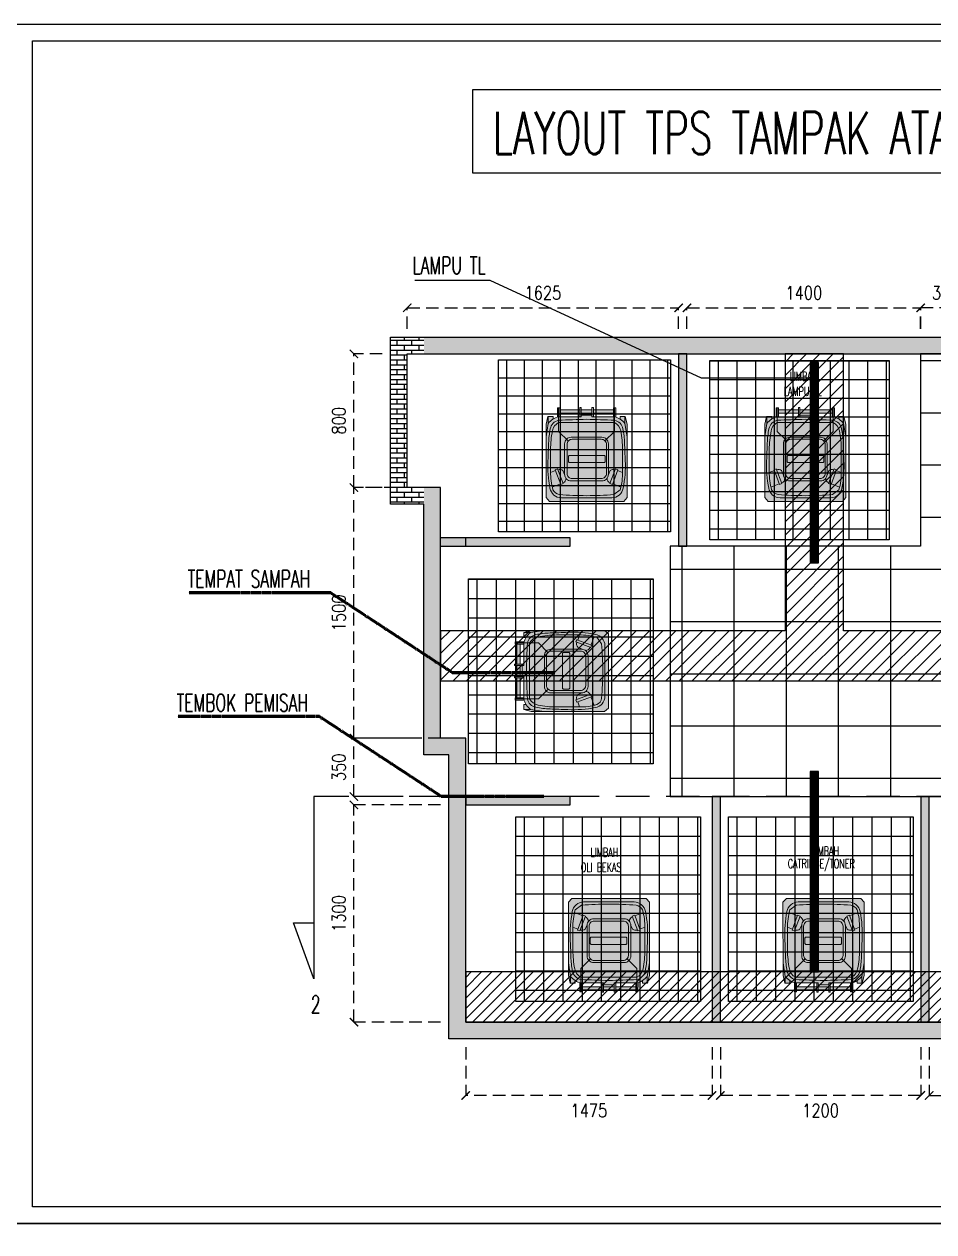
# Model space of a CAD drawing. Header units: inches. Extents: x -12025 to 97113, y -19657 to 37367.
# Drawn here: x 10811 to 16258, y 8274 to 15505 of the extents above; entities that cross this region are included whole.
import ezdxf
from ezdxf.enums import TextEntityAlignment as Align

# ---------------------------------------------------------------- set-up
doc = ezdxf.new("R2010")
doc.units = ezdxf.units.IN
doc.header["$MEASUREMENT"] = 0
doc.linetypes.add('( Hidden )', pattern=[0.375, 0.25, -0.125])
doc.layers.add('001_Dark_1 10', color=7, linetype='Continuous', lineweight=0)
doc.layers.add('Notes', color=50, linetype='( Hidden )', lineweight=60)
doc.layers.add('dwgmodels.com_hatch', color=250, linetype='Continuous')
doc.styles.add('dD-RS', font='romans.shx', dxfattribs={"width": 0.8})
doc.styles.get("Standard").update_dxf_attribs({"font": 'arial.ttf'})
doc.dimstyles.new('Dimm', dxfattribs={"dimtxt": 0.1205, "dimasz": 0.1775, "dimexe": 0.18, "dimexo": 0.0625, "dimgap": 0.09, "dimtad": 2, "dimdec": 0, "dimzin": 0, "dimdsep": 46, "dimtxsty": 'Standard', "dimblk": 'ARCHTICK', "dimcen": 0.09, "dimdle": 0.1, "dimclrd": 1, "dimclre": 1, "dimclrt": 1, "dimadec": 0, "dimazin": 0, "dimtfac": 1, "dimtdec": 0, "dimtofl": 0, "dimtmove": 0, "dimatfit": 3, "dimldrblk": 'DOT', "dimfxl": 1, "dimtolj": 1, "dimtzin": 0, "dimarcsym": 0})
pattern_1 = [(0, (-8462.82, 15215.598), (0, 26.67), []), (90, (-8462.82, 15215.598), (-40, 26.67), [26.67, -26.67])]

# ---------------------------------------------------------------- blocks, each defined once
blk = doc.blocks.new('_ArchTick')
at = {"color": 0, "linetype": 'ByBlock', "const_width": 0.15}
blk.add_lwpolyline([(-0.5, -0.5), (0.5, 0.5)], dxfattribs=at)
blk = doc.blocks.new('*D36')
at = {"color": 1, "linetype": '( Hidden )', "lineweight": -2, "ltscale": 300, "transparency": 16777216}
for p, q in [((14979.9, 9380), (14979.9, 9090.5)), ((16179.9, 9380), (16179.9, 9090.5)), ((16179.9, 9090.7), (14979.9, 9090.7))]:
    blk.add_line(p, q, dxfattribs=at)
at = {"layer": 'Defpoints', "color": 0, "linetype": '( Hidden )', "ltscale": 300, "transparency": 16777216}
for p in [(14979.9, 9530), (16179.9, 9530), (14979.9, 9090.7)]:
    blk.add_point(p, dxfattribs=at)
at = {"color": 1, "linetype": '( Hidden )', "lineweight": -2, "ltscale": 300, "transparency": 16777216, "xscale": 50, "yscale": 50, "zscale": 50, "rotation": 180}
blk.add_blockref('_ArchTick', (14979.9, 9090.7), dxfattribs=at)
at = {"color": 1, "linetype": '( Hidden )', "lineweight": -2, "ltscale": 300, "transparency": 16777216, "xscale": 50, "yscale": 50, "zscale": 50}
blk.add_blockref('_ArchTick', (16179.9, 9090.7), dxfattribs=at)
at = {"color": 1, "linetype": '( Hidden )', "ltscale": 300, "transparency": 16777216, "insert": (15579.9, 9000.7), "char_height": 80, "attachment_point": 5, "style": 'dD-RS'}
blk.add_mtext('\\A1;1200', dxfattribs=at)
blk = doc.blocks.new('_Dot')
at = {"color": 0, "linetype": 'ByBlock', "lineweight": -2}
blk.add_line((-0.5, 0), (-1, 0), dxfattribs=at)
at = {"color": 0, "linetype": 'ByBlock', "const_width": 0.5}
blk.add_lwpolyline([(-0.25, 0, 1), (0.25, 0, 1)], format="xyb", close=True, dxfattribs=at)
blk = doc.blocks.new('*D41')
at = {"color": 1, "linetype": '( Hidden )', "lineweight": -2, "ltscale": 300, "transparency": 16777216}
for p, q in [((13104.9, 13680), (13104.9, 13806.4)), ((13104.9, 13806.2), (14729.9, 13806.2)), ((14729.9, 13680), (14729.9, 13806.4))]:
    blk.add_line(p, q, dxfattribs=at)
at = {"layer": 'Defpoints', "color": 0, "linetype": '( Hidden )', "ltscale": 300, "transparency": 16777216}
for p in [(14729.9, 13806.2), (13104.9, 13530), (14729.9, 13530)]:
    blk.add_point(p, dxfattribs=at)
at = {"color": 1, "linetype": '( Hidden )', "lineweight": -2, "ltscale": 300, "transparency": 16777216, "xscale": 50, "yscale": 50, "zscale": 50, "rotation": 180}
blk.add_blockref('_ArchTick', (13104.9, 13806.2), dxfattribs=at)
at = {"color": 1, "linetype": '( Hidden )', "lineweight": -2, "ltscale": 300, "transparency": 16777216, "xscale": 50, "yscale": 50, "zscale": 50}
blk.add_blockref('_ArchTick', (14729.9, 13806.2), dxfattribs=at)
at = {"color": 1, "linetype": '( Hidden )', "ltscale": 300, "transparency": 16777216, "insert": (13917.4, 13896.2), "char_height": 80, "attachment_point": 5, "style": 'dD-RS'}
blk.add_mtext('\\A1;1625', dxfattribs=at)
blk = doc.blocks.new('*D42')
at = {"color": 1, "linetype": '( Hidden )', "lineweight": -2, "ltscale": 300, "transparency": 16777216}
for p, q in [((13455, 9379.9), (13455, 9090.4)), ((14929.9, 9380), (14929.9, 9090.5)), ((14929.9, 9090.7), (13455, 9090.6))]:
    blk.add_line(p, q, dxfattribs=at)
at = {"layer": 'Defpoints', "color": 0, "linetype": '( Hidden )', "ltscale": 300, "transparency": 16777216}
for p in [(13454.9, 9529.9), (14929.9, 9530), (13455, 9090.6)]:
    blk.add_point(p, dxfattribs=at)
at = {"color": 1, "linetype": '( Hidden )', "lineweight": -2, "ltscale": 300, "transparency": 16777216, "xscale": 50, "yscale": 50, "zscale": 50}
for p, rotation in [((13455, 9090.6), 180.0044776541027), ((14929.9, 9090.7), 0.004477654102776895)]:
    blk.add_blockref('_ArchTick', p, dxfattribs=dict(at, rotation=rotation))
at = {"color": 1, "linetype": '( Hidden )', "ltscale": 300, "transparency": 16777216, "insert": (14192.5, 9000.6), "char_height": 80, "attachment_point": 5, "rotation": 0.00448, "style": 'dD-RS'}
blk.add_mtext('\\A1;1475', dxfattribs=at)
blk = doc.blocks.new('*D43')
at = {"color": 1, "linetype": '( Hidden )', "lineweight": -2, "ltscale": 300, "transparency": 16777216}
for p, q in [((13304.9, 10830), (12785.7, 10830)), ((12785.8, 9529.9), (12785.8, 10830)), ((13304.9, 9529.9), (12785.7, 9529.9))]:
    blk.add_line(p, q, dxfattribs=at)
at = {"layer": 'Defpoints', "color": 0, "linetype": '( Hidden )', "ltscale": 300, "transparency": 16777216}
for p in [(12785.8, 10830), (13454.9, 10830), (13454.9, 9529.9)]:
    blk.add_point(p, dxfattribs=at)
at = {"color": 1, "linetype": '( Hidden )', "lineweight": -2, "ltscale": 300, "transparency": 16777216, "xscale": 50, "yscale": 50, "zscale": 50}
for p, rotation in [((12785.8, 10830), 90), ((12785.8, 9529.9), 270)]:
    blk.add_blockref('_ArchTick', p, dxfattribs=dict(at, rotation=rotation))
at = {"color": 1, "linetype": '( Hidden )', "ltscale": 300, "transparency": 16777216, "insert": (12695.8, 10180), "char_height": 80, "attachment_point": 5, "rotation": 90, "style": 'dD-RS'}
blk.add_mtext('\\A1;1300', dxfattribs=at)
blk = doc.blocks.new('*D39')
at = {"color": 1, "linetype": '( Hidden )', "lineweight": -2, "ltscale": 300, "transparency": 16777216}
for p, q in [((16229.9, 9379.9), (16229.9, 9090.5)), ((17454.9, 9379.9), (17454.9, 9090.5)), ((16229.9, 9090.7), (17454.9, 9090.7))]:
    blk.add_line(p, q, dxfattribs=at)
at = {"layer": 'Defpoints', "color": 0, "linetype": '( Hidden )', "ltscale": 300, "transparency": 16777216}
for p in [(16229.9, 9529.9), (17454.9, 9529.9), (17454.9, 9090.7)]:
    blk.add_point(p, dxfattribs=at)
at = {"color": 1, "linetype": '( Hidden )', "lineweight": -2, "ltscale": 300, "transparency": 16777216, "xscale": 50, "yscale": 50, "zscale": 50, "rotation": 180}
blk.add_blockref('_ArchTick', (16229.9, 9090.7), dxfattribs=at)
at = {"color": 1, "linetype": '( Hidden )', "lineweight": -2, "ltscale": 300, "transparency": 16777216, "xscale": 50, "yscale": 50, "zscale": 50}
blk.add_blockref('_ArchTick', (17454.9, 9090.7), dxfattribs=at)
at = {"color": 1, "linetype": '( Hidden )', "ltscale": 300, "transparency": 16777216, "insert": (16842.4, 9000.7), "char_height": 80, "attachment_point": 5, "style": 'dD-RS'}
blk.add_mtext('\\A1;1225', dxfattribs=at)
blk = doc.blocks.new('*D44')
at = {"color": 1, "linetype": '( Hidden )', "lineweight": -2, "ltscale": 300, "transparency": 16777216}
for p, q in [((16179.2, 13680), (16179.2, 13806.4)), ((16479.2, 13806.2), (16179.2, 13806.2)), ((16479.2, 13680), (16479.2, 13806.4))]:
    blk.add_line(p, q, dxfattribs=at)
at = {"layer": 'Defpoints', "color": 0, "linetype": '( Hidden )', "ltscale": 300, "transparency": 16777216}
for p in [(16179.2, 13806.2), (16179.2, 13530), (16479.2, 13530)]:
    blk.add_point(p, dxfattribs=at)
at = {"color": 1, "linetype": '( Hidden )', "lineweight": -2, "ltscale": 300, "transparency": 16777216, "xscale": 50, "yscale": 50, "zscale": 50, "rotation": 180}
blk.add_blockref('_ArchTick', (16179.2, 13806.2), dxfattribs=at)
at = {"color": 1, "linetype": '( Hidden )', "lineweight": -2, "ltscale": 300, "transparency": 16777216, "xscale": 50, "yscale": 50, "zscale": 50}
blk.add_blockref('_ArchTick', (16479.2, 13806.2), dxfattribs=at)
at = {"color": 1, "linetype": '( Hidden )', "ltscale": 300, "transparency": 16777216, "insert": (16329.2, 13896.2), "char_height": 80, "attachment_point": 5, "style": 'dD-RS'}
blk.add_mtext('\\A1;300', dxfattribs=at)
blk = doc.blocks.new('*D45')
at = {"color": 1, "linetype": '( Hidden )', "lineweight": -2, "ltscale": 300, "transparency": 16777216}
for p, q in [((13304.9, 11230), (12785.7, 11230)), ((12785.8, 10880), (12785.8, 11230)), ((13304.9, 10880), (12785.7, 10880))]:
    blk.add_line(p, q, dxfattribs=at)
at = {"layer": 'Defpoints', "color": 0, "linetype": '( Hidden )', "ltscale": 300, "transparency": 16777216}
for p in [(12785.8, 11230), (13454.9, 11230), (13454.9, 10880)]:
    blk.add_point(p, dxfattribs=at)
at = {"color": 1, "linetype": '( Hidden )', "lineweight": -2, "ltscale": 300, "transparency": 16777216, "xscale": 50, "yscale": 50, "zscale": 50}
for p, rotation in [((12785.8, 11230), 90), ((12785.8, 10880), 270)]:
    blk.add_blockref('_ArchTick', p, dxfattribs=dict(at, rotation=rotation))
at = {"color": 1, "linetype": '( Hidden )', "ltscale": 300, "transparency": 16777216, "insert": (12695.8, 11055), "char_height": 80, "attachment_point": 5, "rotation": 90, "style": 'dD-RS'}
blk.add_mtext('\\A1;350', dxfattribs=at)
blk = doc.blocks.new('*D46')
at = {"color": 1, "linetype": '( Hidden )', "lineweight": -2, "ltscale": 300, "transparency": 16777216}
for p, q in [((14779.9, 13680), (14779.9, 13806.4)), ((14779.9, 13806.2), (16179.9, 13806.2)), ((16179.9, 13680), (16179.9, 13806.4))]:
    blk.add_line(p, q, dxfattribs=at)
at = {"layer": 'Defpoints', "color": 0, "linetype": '( Hidden )', "ltscale": 300, "transparency": 16777216}
for p in [(16179.9, 13806.2), (14779.9, 13530), (16179.9, 13530)]:
    blk.add_point(p, dxfattribs=at)
at = {"color": 1, "linetype": '( Hidden )', "lineweight": -2, "ltscale": 300, "transparency": 16777216, "xscale": 50, "yscale": 50, "zscale": 50, "rotation": 180}
blk.add_blockref('_ArchTick', (14779.9, 13806.2), dxfattribs=at)
at = {"color": 1, "linetype": '( Hidden )', "lineweight": -2, "ltscale": 300, "transparency": 16777216, "xscale": 50, "yscale": 50, "zscale": 50}
blk.add_blockref('_ArchTick', (16179.9, 13806.2), dxfattribs=at)
at = {"color": 1, "linetype": '( Hidden )', "ltscale": 300, "transparency": 16777216, "insert": (15479.9, 13896.2), "char_height": 80, "attachment_point": 5, "style": 'dD-RS'}
blk.add_mtext('\\A1;1400', dxfattribs=at)
blk = doc.blocks.new('*D48')
at = {"color": 1, "linetype": '( Hidden )', "lineweight": -2, "ltscale": 300, "transparency": 16777216}
for p, q in [((13154.9, 12730), (12785.7, 12730)), ((12785.8, 11230), (12785.8, 12730)), ((13154.9, 11230), (12785.7, 11230))]:
    blk.add_line(p, q, dxfattribs=at)
at = {"layer": 'Defpoints', "color": 0, "linetype": '( Hidden )', "ltscale": 300, "transparency": 16777216}
for p in [(12785.8, 12730), (13304.9, 12730), (13304.9, 11230)]:
    blk.add_point(p, dxfattribs=at)
at = {"color": 1, "linetype": '( Hidden )', "lineweight": -2, "ltscale": 300, "transparency": 16777216, "xscale": 50, "yscale": 50, "zscale": 50}
for p, rotation in [((12785.8, 12730), 90), ((12785.8, 11230), 270)]:
    blk.add_blockref('_ArchTick', p, dxfattribs=dict(at, rotation=rotation))
at = {"color": 1, "linetype": '( Hidden )', "ltscale": 300, "transparency": 16777216, "insert": (12695.8, 11980), "char_height": 80, "attachment_point": 5, "rotation": 90, "style": 'dD-RS'}
blk.add_mtext('\\A1;1500', dxfattribs=at)
blk = doc.blocks.new('*D49')
at = {"color": 1, "linetype": '( Hidden )', "lineweight": -2, "ltscale": 300, "transparency": 16777216}
for p, q in [((12954.9, 13530), (12785.7, 13530)), ((12785.8, 12730), (12785.8, 13530)), ((12954.9, 12730), (12785.7, 12730))]:
    blk.add_line(p, q, dxfattribs=at)
at = {"layer": 'Defpoints', "color": 0, "linetype": '( Hidden )', "ltscale": 300, "transparency": 16777216}
for p in [(12785.8, 13530), (13104.9, 13530), (13104.9, 12730)]:
    blk.add_point(p, dxfattribs=at)
at = {"color": 1, "linetype": '( Hidden )', "lineweight": -2, "ltscale": 300, "transparency": 16777216, "xscale": 50, "yscale": 50, "zscale": 50}
for p, rotation in [((12785.8, 13530), 90), ((12785.8, 12730), 270)]:
    blk.add_blockref('_ArchTick', p, dxfattribs=dict(at, rotation=rotation))
at = {"color": 1, "linetype": '( Hidden )', "ltscale": 300, "transparency": 16777216, "insert": (12695.8, 13130), "char_height": 80, "attachment_point": 5, "rotation": 90, "style": 'dD-RS'}
blk.add_mtext('\\A1;800', dxfattribs=at)

msp = doc.modelspace()

# ---------------------------------------------------------------- hatches: boundary and pattern name
h = msp.add_hatch()
h.set_pattern_fill('AR-BRSTD', color=256, scale=11)
h.set_pattern_definition([(0, (10008.8, 0), (0, 29.337), []), (90, (10008.8, 0), (-44, 29.337), [29.337, -29.337])])
h.paths.add_polyline_path([(13204.9, 13630), (13004.9, 13630), (13004.9, 12630), (13204.9, 12630), (13204.9, 12730), (13104.9, 12730), (13104.9, 13530), (13204.9, 13530)])
h = msp.add_hatch()
h.set_pattern_fill('AR-BRSTD', color=256, scale=10)
h.set_pattern_definition(pattern_1)
h.paths.add_polyline_path([(13204.9, 13630), (13204.9, 13530), (17979.2, 13530), (17979.2, 13530), (17979.2, 13630), (17973, 13630), (17834.9, 13630)])
h.paths.add_polyline_path([(13204.9, 12730), (13204.9, 11130), (13354.9, 11130), (13354.9, 9430), (17554.9, 9430), (17554.9, 12280), (17979.2, 12280), (17979.2, 12380), (17834.9, 12380), (17454.9, 12380), (17454.9, 9530), (13454.9, 9530), (13454.9, 11230), (13304.9, 11230), (13304.9, 12730)])
h = msp.add_hatch()
h.set_pattern_fill('AR-BRSTD', color=256, scale=10)
h.set_pattern_definition(pattern_1)
h.paths.add_polyline_path([(17955.9, 12380), (17955.9, 13530), (13004.9, 13530), (13004.9, 12730), (13304.9, 12730), (13304.9, 11230), (13454.9, 11230), (13454.9, 9530), (17454.9, 9530), (17454.9, 12380)])
h.paths.add_polyline_path([(17454.9, 12380), (17955.9, 12380), (17955.9, 13530), (13004.9, 13530), (13004.9, 12730), (13304.9, 12730), (13304.9, 11230), (13454.9, 11230), (13454.9, 9530), (17454.9, 9530)])
h = msp.add_hatch(color=256)
h.dxf.hatch_style = 1
h.paths.add_polyline_path([(14779.9, 13530), (14729.9, 13530), (14729.9, 12380), (14779.9, 12380)])
h.paths.add_polyline_path([(16229.9, 10880), (16179.9, 10880), (16179.9, 9530), (16229.9, 9530)])
h.paths.add_polyline_path([(14979.9, 10880), (14929.9, 10880), (14929.9, 9530), (14979.9, 9530)])
h.paths.add_polyline_path([(14079.8, 10880), (13454.9, 10880), (13454.9, 10830), (14079.8, 10830)])
h.paths.add_polyline_path([(13304.9, 12430), (13304.9, 12380), (14079.8, 12380), (14079.8, 12430)])
at = {"transparency": 33554498}
h = msp.add_hatch(dxfattribs=at)
h.set_pattern_fill('ANSI31', color=256, scale=450)
h.set_pattern_definition([(45, (-1484.92, 21686.413), (-39.77476, 39.77476), [])])
h.paths.add_polyline_path([(15717, 13530), (15367, 13530), (15367, 11872.7), (13304.9, 11872.7), (13304.9, 11572.7), (17454.9, 11572.7), (17454.9, 11872.7), (15792, 11872.7), (15742, 11872.7), (15717, 11872.7)])
at = {"transparency": 33554687}
h = msp.add_hatch(dxfattribs=at)
h.set_pattern_fill('ANSI37', color=256, scale=2500, angle=45)
h.set_pattern_definition([(90, (-2749.75, 12553.18), (-312.5, 0), []), (180, (-2749.75, 12553.18), (-3e-14, -312.5), [])])
h.paths.add_polyline_path([(14729.9, 12380), (14729.9, 12380), (14679.9, 12380), (14679.9, 10880), (17454.9, 10880), (17454.9, 12380), (16479.2, 12380), (16479.2, 13530), (16179.2, 13530), (16179.2, 12380)])
at = {"true_color": 0x939598}
h = msp.add_hatch(dxfattribs=at)
h.set_pattern_fill('ANSI37', color=252, scale=858.665449, angle=45)
h.set_pattern_definition([(90, (5006.19, 14996.98), (-107.3332, 0), []), (180, (5006.19, 14996.98), (-6e-15, -107.3332), [])])
h.paths.add_polyline_path([(13651, 13495.3), (13651, 12464.9), (14681.4, 12464.9), (14681.4, 13495.3)])
h = msp.add_hatch(dxfattribs=at)
h.set_pattern_fill('ANSI37', color=252, scale=893.977172, angle=45)
h.set_pattern_definition([(90, (5917.02, 15053.42), (-111.7471, 0), []), (180, (5917.02, 15053.42), (-6e-15, -111.7471), [])])
h.paths.add_polyline_path([(14917.3, 13490), (14917.3, 12417.2), (15990.1, 12417.2), (15990.1, 13490)])
h = msp.add_hatch(dxfattribs=at)
h.set_pattern_fill('ANSI31', color=252, angle=90)
h.set_pattern_definition([(135, (10407.2503, -17324.60585), (-0.08838834765, -0.08838834765), [])])
h.paths.add_polyline_path([(15517, 13480), (15517, 12280), (15567, 12280), (15567, 13480)])
h = msp.add_hatch(dxfattribs=at)
h.set_pattern_fill('ANSI37', color=252, scale=922.470377, angle=45)
h.set_pattern_definition([(90, (4183.66, 13796.07), (-115.3088, 0), []), (180, (4183.66, 13796.07), (-7e-15, -115.3088), [])])
h.paths.add_polyline_path([(13470.8, 12182.8), (13470.8, 11075.9), (14577.8, 11075.9), (14577.8, 12182.8)])
h = msp.add_hatch(dxfattribs=at)
h.set_pattern_fill('ANSI31', color=252, angle=90)
h.set_pattern_definition([(135, (10407.2503, -19774.60585), (-0.08838834765, -0.08838834765), [])])
h.paths.add_polyline_path([(15517, 11030), (15517, 9830), (15567, 9830), (15567, 11030)])
h = msp.add_hatch(dxfattribs=at)
h.set_pattern_fill('ANSI37', color=252, scale=922.470377, angle=45)
h.set_pattern_definition([(90, (4467.39, 12372.67), (-115.3088, 0), []), (180, (4467.39, 12372.67), (-7e-15, -115.3088), [])])
h.paths.add_polyline_path([(13754.6, 10759.4), (13754.6, 9652.5), (14861.5, 9652.5), (14861.5, 10759.4)])
h = msp.add_hatch(dxfattribs=at)
h.set_pattern_fill('ANSI37', color=252, scale=922.470377, angle=45)
h.set_pattern_definition([(90, (5741.16, 12372.49), (-115.3088, 0), []), (180, (5741.16, 12372.49), (-7e-15, -115.3088), [])])
h.paths.add_polyline_path([(15028.3, 10759.2), (15028.3, 9652.3), (16135.3, 9652.3), (16135.3, 10759.2)])
at = {"transparency": 33554531}
h = msp.add_hatch(dxfattribs=at)
h.set_pattern_fill('ANSI31', color=256, scale=350)
h.set_pattern_definition([(45, (-1484.92, 12553.176), (-30.93592, 30.93592), [])])
h.paths.add_polyline_path([(13454.9, 9530), (17454.9, 9530), (17454.9, 9830), (13454.9, 9830)])
at = {"layer": 'dwgmodels.com_hatch', "true_color": 0x136734}
h = msp.add_hatch(color=116, dxfattribs=at)
h.dxf.hatch_style = 1
h.paths.add_polyline_path([(13936.3, 13110.1), (13947.4, 13155.1), (13977.8, 13155.1), (13977.7, 13140.2, -0.065352), (14004.2, 13152.2), (14004.5, 13207), (14011.1, 13207), (14017.7, 13207), (14017.7, 13196), (14138.2, 13196), (14138.2, 13209.9), (14146.4, 13209.9), (14146.4, 13196), (14178.8, 13196), (14211.2, 13196), (14211.2, 13209.9), (14219.4, 13209.9), (14219.4, 13196), (14339.8, 13196), (14339.8, 13207), (14346.4, 13207), (14353, 13207), (14353.4, 13152.2, -0.065352), (14379.8, 13140.2), (14379.7, 13155.1), (14410.2, 13155.1), (14421.3, 13110.1), (14421.6, 12670.6), (14401.2, 12647.3), (14178.8, 12647.3), (13956.3, 12647.3), (13936, 12670.6)])
h.paths.add_polyline_path([(14339.8, 13154.1), (14339.8, 13176.4), (14219.4, 13176.4), (14219.4, 13154.1)], flags=16)
h.paths.add_polyline_path([(14211.2, 13164.2), (14211.2, 13176.4), (14178.8, 13176.4), (14146.4, 13176.4), (14146.4, 13164.2), (14178.8, 13164.2)], flags=16)
h.paths.add_polyline_path([(14138.2, 13154.1), (14138.2, 13176.4), (14017.7, 13176.4), (14017.7, 13154.1)], flags=16)
h = msp.add_hatch(color=116, dxfattribs=at)
h.dxf.hatch_style = 1
h.paths.add_polyline_path([(15245.8, 13110.1), (15257, 13155.1), (15287.4, 13155.1), (15287.3, 13140.2, -0.065352), (15313.7, 13152.2), (15314.1, 13207), (15320.7, 13207), (15327.3, 13207), (15327.3, 13196), (15447.8, 13196), (15447.8, 13209.9), (15456, 13209.9), (15456, 13196), (15488.4, 13196), (15520.7, 13196), (15520.7, 13209.9), (15528.9, 13209.9), (15528.9, 13196), (15649.4, 13196), (15649.4, 13207), (15656, 13207), (15662.6, 13207), (15663, 13152.2, -0.065352), (15689.4, 13140.2), (15689.3, 13155.1), (15719.8, 13155.1), (15730.9, 13110.1), (15731.2, 12670.6), (15710.8, 12647.3), (15488.4, 12647.3), (15265.9, 12647.3), (15245.5, 12670.6)])
h.paths.add_polyline_path([(15649.4, 13154.1), (15649.4, 13176.4), (15528.9, 13176.4), (15528.9, 13154.1)], flags=16)
h.paths.add_polyline_path([(15520.7, 13164.2), (15520.7, 13176.4), (15488.4, 13176.4), (15456, 13176.4), (15456, 13164.2), (15488.4, 13164.2)], flags=16)
h.paths.add_polyline_path([(15447.8, 13154.1), (15447.8, 13176.4), (15327.3, 13176.4), (15327.3, 13154.1)], flags=16)
h = msp.add_hatch(color=116, dxfattribs=at)
h.dxf.hatch_style = 1
h.paths.add_polyline_path([(13847.4, 11389.5), (13802.4, 11400.7), (13802.4, 11431.1), (13817.3, 11431, -0.065352), (13805.3, 11457.4), (13750.5, 11457.8), (13750.5, 11464.4), (13750.5, 11471), (13761.5, 11471), (13761.5, 11591.5), (13747.6, 11591.5), (13747.6, 11599.7), (13761.5, 11599.7), (13761.5, 11632), (13761.5, 11664.4), (13747.6, 11664.4), (13747.6, 11672.6), (13761.5, 11672.6), (13761.5, 11793.1), (13750.5, 11793.1), (13750.5, 11799.7), (13750.5, 11806.3), (13805.3, 11806.7, -0.065352), (13817.3, 11833.1), (13802.4, 11833), (13802.4, 11863.4), (13847.4, 11874.6), (14286.9, 11874.9), (14310.2, 11854.5), (14310.2, 11632), (14310.2, 11409.6), (14286.9, 11389.2)])
h.paths.add_polyline_path([(13803.4, 11793.1), (13781.1, 11793.1), (13781.1, 11672.6), (13803.4, 11672.6)], flags=16)
h.paths.add_polyline_path([(13793.3, 11664.4), (13781.1, 11664.4), (13781.1, 11632), (13781.1, 11599.7), (13793.3, 11599.7), (13793.3, 11632)], flags=16)
h.paths.add_polyline_path([(13803.4, 11591.5), (13781.1, 11591.5), (13781.1, 11471), (13803.4, 11471)], flags=16)
h = msp.add_hatch(color=116, dxfattribs=at)
h.dxf.hatch_style = 1
h.paths.add_polyline_path([(14554.9, 9807.9), (14543.8, 9763), (14513.3, 9763), (14513.4, 9777.9, -0.065352), (14487, 9765.9), (14486.6, 9711.1), (14480, 9711.1), (14473.4, 9711.1), (14473.4, 9722.1), (14353, 9722.1), (14353, 9708.2), (14344.8, 9708.2), (14344.8, 9722.1), (14312.4, 9722.1), (14280, 9722.1), (14280, 9708.2), (14271.8, 9708.2), (14271.8, 9722.1), (14151.3, 9722.1), (14151.3, 9711.1), (14144.7, 9711.1), (14138.1, 9711.1), (14137.8, 9765.9, -0.065352), (14111.3, 9777.9), (14111.4, 9763), (14081, 9763), (14069.9, 9807.9), (14069.6, 10247.4), (14089.9, 10270.7), (14312.4, 10270.7), (14534.8, 10270.7), (14555.2, 10247.4)])
h.paths.add_polyline_path([(14151.3, 9764), (14151.3, 9741.7), (14271.8, 9741.7), (14271.8, 9764)], flags=16)
h.paths.add_polyline_path([(14280, 9753.9), (14280, 9741.7), (14312.4, 9741.7), (14344.8, 9741.7), (14344.8, 9753.9), (14312.4, 9753.9)], flags=16)
h.paths.add_polyline_path([(14353, 9764), (14353, 9741.7), (14473.4, 9741.7), (14473.4, 9764)], flags=16)
h = msp.add_hatch(color=116, dxfattribs=at)
h.dxf.hatch_style = 1
h.paths.add_polyline_path([(15840, 9807.9), (15828.9, 9763), (15798.5, 9763), (15798.6, 9777.9, -0.065352), (15772.1, 9765.9), (15771.8, 9711.1), (15765.2, 9711.1), (15758.6, 9711.1), (15758.6, 9722.1), (15638.1, 9722.1), (15638.1, 9708.2), (15629.9, 9708.2), (15629.9, 9722.1), (15597.5, 9722.1), (15565.1, 9722.1), (15565.1, 9708.2), (15556.9, 9708.2), (15556.9, 9722.1), (15436.5, 9722.1), (15436.5, 9711.1), (15429.9, 9711.1), (15423.3, 9711.1), (15422.9, 9765.9, -0.065352), (15396.5, 9777.9), (15396.6, 9763), (15366.1, 9763), (15355, 9807.9), (15354.7, 10247.4), (15375.1, 10270.7), (15597.5, 10270.7), (15820, 10270.7), (15840.3, 10247.4)])
h.paths.add_polyline_path([(15436.5, 9764), (15436.5, 9741.7), (15556.9, 9741.7), (15556.9, 9764)], flags=16)
h.paths.add_polyline_path([(15565.1, 9753.9), (15565.1, 9741.7), (15597.5, 9741.7), (15629.9, 9741.7), (15629.9, 9753.9), (15597.5, 9753.9)], flags=16)
h.paths.add_polyline_path([(15638.1, 9764), (15638.1, 9741.7), (15758.6, 9741.7), (15758.6, 9764)], flags=16)

# ---------------------------------------------------------------- linework, layer by layer
for points in [[(20259.8, 8324), (10760.9, 8324), (10760.9, 15504.8), (20259.8, 15504.8)], [(20159.8, 8424), (10860.9, 8424), (10860.9, 15404.8), (20159.8, 15404.8)], [(20259.8, 1143.2), (10760.9, 1143.2), (10760.9, 8324), (20259.8, 8324)]]:
    msp.add_lwpolyline(points, close=True)
at = {"color": 40, "true_color": 0xf8d731}
msp.add_lwpolyline([(13150.1, 13971.6), (13599.2, 13971.6), (14865, 13386.6), (15541.9, 13386.6)], dxfattribs=at)
for points in [[(13204.9, 12630), (13004.9, 12630), (13004.9, 13630), (13204.9, 13630)], [(13204.9, 13630), (17834.9, 13630)], [(13204.9, 12730), (13104.9, 12730), (13104.9, 13530), (13204.9, 13530)], [(13204.9, 13530), (17834.9, 13530)], [(13304.9, 11572.7), (17454.9, 11572.7), (17454.9, 11872.7), (15792, 11872.7), (15742, 11872.7), (15717, 11872.7), (15717, 13530), (15417, 13530), (15367, 13530), (15367, 11872.7), (13304.9, 11872.7)], [(14729.9, 12380), (14679.9, 12380), (14679.9, 10880), (17454.9, 10880), (17454.9, 12380), (16479.2, 12380), (16479.2, 13530), (16179.2, 13530), (16179.2, 12380), (14729.9, 12380)], [(14729.9, 13530), (14729.9, 12380), (14779.9, 12380), (14779.9, 13530), (14729.9, 13530)], [(15367, 13530), (15717, 13530)], [(15517, 12280), (15567, 12280), (15567, 13480), (15517, 13480), (15517, 12280)], [(17979.9, 12380), (17454.9, 12380), (17454.9, 9530), (13454.9, 9530), (13454.9, 11230), (13304.9, 11230), (13304.9, 12730), (13204.9, 12730)], [(17979.9, 12280), (17554.9, 12280), (17554.9, 9430), (13354.9, 9430), (13354.9, 11130), (13204.9, 11130), (13204.9, 12630)], [(13304.9, 12380), (14079.8, 12380), (14079.8, 12430), (13454.9, 12430), (13304.9, 12430)], [(13454.9, 12380), (13454.9, 12430)], [(13304.9, 11572.7), (17454.9, 11572.7), (17454.9, 11872.7)], [(13304.9, 11872.7), (13304.9, 11572.7)], [(15517, 9830), (15567, 9830), (15567, 11030), (15517, 11030), (15517, 9830)], [(13454.9, 10830), (14079.8, 10830), (14079.8, 10880), (13454.9, 10880), (13454.9, 10880), (13454.9, 10830)], [(14979.9, 9530), (14979.9, 10880), (14929.9, 10880), (14929.9, 9530), (14929.9, 9530), (14979.9, 9530)], [(16229.9, 9530), (16229.9, 10880), (16179.9, 10880), (16179.9, 9530), (16179.9, 9530), (16229.9, 9530)], [(17454.9, 9530), (17454.9, 9830), (13454.9, 9830), (13454.9, 9530), (17454.9, 9530)]]:
    msp.add_lwpolyline(points)
at = {"color": 252, "true_color": 0x939598}
for points in [[(13651, 13495.3), (14681.4, 13495.3), (14681.4, 12464.9), (13651, 12464.9), (13651, 13495.3), (13651, 13495.3)], [(14917.3, 13490), (15990.1, 13490), (15990.1, 12417.2), (14917.3, 12417.2), (14917.3, 13490), (14917.3, 13490)], [(13470.8, 12182.8), (14577.8, 12182.8), (14577.8, 11075.9), (13470.8, 11075.9), (13470.8, 12182.8), (13470.8, 12182.8)], [(13754.6, 10759.4), (14861.5, 10759.4), (14861.5, 9652.5), (13754.6, 9652.5), (13754.6, 10759.4), (13754.6, 10759.4)], [(15028.3, 10759.2), (16135.3, 10759.2), (16135.3, 9652.3), (15028.3, 9652.3), (15028.3, 10759.2), (15028.3, 10759.2)]]:
    msp.add_lwpolyline(points, dxfattribs=at)
at = {"color": 4}
msp.add_lwpolyline([(12598.6, 10880), (12545.1, 10880), (12545.1, 9788), (12535.6, 9816.4), (12423.1, 10123.5), (12545.1, 10123.5)], dxfattribs=at)
at = {"color": 4, "linetype": '( Hidden )', "ltscale": 800}
msp.add_lwpolyline([(17554.9, 10880), (12598.6, 10880)], dxfattribs=at)
at = {"layer": '001_Dark_1 10'}
for points in [[(14004.2, 13152.2), (14004.5, 13207), (14011.1, 13207), (14017.7, 13207), (14017.7, 13154.1)], [(14017.7, 13196), (14138.2, 13196)], [(14017.7, 13176.4), (14138.2, 13176.4)], [(14146.4, 13196), (14178.8, 13196), (14211.2, 13196)], [(14146.4, 13176.4), (14178.8, 13176.4), (14211.2, 13176.4)], [(14146.4, 13164.2), (14178.8, 13164.2), (14211.2, 13164.2)], [(14339.8, 13196), (14219.4, 13196)], [(14339.8, 13176.4), (14219.4, 13176.4)], [(14353.4, 13152.2), (14353, 13207), (14346.4, 13207), (14339.8, 13207), (14339.8, 13154.1)], [(15313.7, 13152.2), (15314.1, 13207), (15320.7, 13207), (15327.3, 13207), (15327.3, 13154.1)], [(15327.3, 13196), (15447.8, 13196)], [(15327.3, 13176.4), (15447.8, 13176.4)], [(15456, 13196), (15488.4, 13196), (15520.7, 13196)], [(15456, 13176.4), (15488.4, 13176.4), (15520.7, 13176.4)], [(15456, 13164.2), (15488.4, 13164.2), (15520.7, 13164.2)], [(15649.4, 13196), (15528.9, 13196)], [(15649.4, 13176.4), (15528.9, 13176.4)], [(15663, 13152.2), (15662.6, 13207), (15656, 13207), (15649.4, 13207), (15649.4, 13154.1)], [(14379.8, 13140.2), (14379.7, 13155.1), (14410.2, 13155.1), (14421.3, 13110.1), (14421.6, 12670.6), (14401.2, 12647.3), (14178.8, 12647.3), (13956.3, 12647.3), (13936, 12670.6), (13936.3, 13110.1), (13947.4, 13155.1), (13977.8, 13155.1), (13977.7, 13140.2)], [(13936.2, 13033.6), (13949, 13114.4), (13949, 13155.1)], [(14421.3, 13033.6), (14408.6, 13114.4), (14408.6, 13155.1)], [(15689.4, 13140.2), (15689.3, 13155.1), (15719.8, 13155.1), (15730.9, 13110.1), (15731.2, 12670.6), (15710.8, 12647.3), (15488.4, 12647.3), (15265.9, 12647.3), (15245.5, 12670.6), (15245.8, 13110.1), (15257, 13155.1), (15287.4, 13155.1), (15287.3, 13140.2)], [(15245.8, 13033.6), (15258.6, 13114.4), (15258.6, 13155.1)], [(15730.9, 13033.6), (15718.1, 13114.4), (15718.1, 13155.1)], [(13963.3, 12820.5), (13993.6, 12831.8)], [(13991.1, 12837.1), (14005.2, 12842.3), (14039.1, 12754.1), (14024, 12748.3), (13991.6, 12837.3)], [(14366.4, 12837.1), (14352.3, 12842.3), (14318.5, 12754.1), (14333.6, 12748.3), (14365.9, 12837.3)], [(14394.2, 12820.5), (14363.9, 12831.8)], [(15272.9, 12820.5), (15303.2, 12831.8)], [(15300.7, 12837.1), (15314.8, 12842.3), (15348.7, 12754.1), (15333.6, 12748.3), (15301.2, 12837.3)], [(15676, 12837.1), (15661.9, 12842.3), (15628, 12754.1), (15643.1, 12748.3), (15675.5, 12837.3)], [(15703.8, 12820.5), (15673.5, 12831.8)], [(13973.1, 12733), (14022.6, 12752.2)], [(14384.5, 12733), (14335, 12752.2)], [(15282.6, 12733), (15332.2, 12752.2)], [(15694.1, 12733), (15644.5, 12752.2)], [(13817.3, 11833.1), (13802.4, 11833), (13802.4, 11863.4), (13847.4, 11874.6), (14286.9, 11874.9), (14310.2, 11854.5), (14310.2, 11632), (14310.2, 11409.6), (14286.9, 11389.2), (13847.4, 11389.5), (13802.4, 11400.7), (13802.4, 11431.1), (13817.3, 11431)], [(13923.9, 11874.6), (13843.1, 11861.8), (13802.4, 11861.8)], [(13805.3, 11806.7), (13750.5, 11806.3), (13750.5, 11799.7), (13750.5, 11793.1), (13803.4, 11793.1)], [(13761.5, 11793.1), (13761.5, 11672.6)], [(13781.1, 11793.1), (13781.1, 11672.6)], [(14120.3, 11819.7), (14115.2, 11805.6), (14203.4, 11771.7), (14209.2, 11786.8), (14120.2, 11819.2)], [(14137, 11847.5), (14125.7, 11817.2)], [(14224.5, 11837.8), (14205.3, 11788.2)], [(13761.5, 11599.7), (13761.5, 11632), (13761.5, 11664.4)], [(13781.1, 11599.7), (13781.1, 11632), (13781.1, 11664.4)], [(13793.3, 11599.7), (13793.3, 11632), (13793.3, 11664.4)], [(13761.5, 11471), (13761.5, 11591.5)], [(13781.1, 11471), (13781.1, 11591.5)], [(13805.3, 11457.4), (13750.5, 11457.8), (13750.5, 11464.4), (13750.5, 11471), (13803.4, 11471)], [(14120.3, 11444.4), (14115.2, 11458.5), (14203.4, 11492.4), (14209.2, 11477.3), (14120.2, 11444.9)], [(14137, 11416.6), (14125.7, 11446.9)], [(14224.5, 11426.3), (14205.3, 11475.9)], [(13923.9, 11389.5), (13843.1, 11402.3), (13802.4, 11402.3)], [(14111.3, 9777.9), (14111.4, 9763), (14081, 9763), (14069.9, 9807.9), (14069.6, 10247.4), (14089.9, 10270.7), (14312.4, 10270.7), (14534.8, 10270.7), (14555.2, 10247.4), (14554.9, 9807.9), (14543.8, 9763), (14513.3, 9763), (14513.4, 9777.9)], [(15396.5, 9777.9), (15396.6, 9763), (15366.1, 9763), (15355, 9807.9), (15354.7, 10247.4), (15375.1, 10270.7), (15597.5, 10270.7), (15820, 10270.7), (15840.3, 10247.4), (15840, 9807.9), (15828.9, 9763), (15798.5, 9763), (15798.6, 9777.9)], [(14106.7, 10185.1), (14156.2, 10165.9)], [(14124.7, 10080.9), (14138.8, 10075.8), (14172.7, 10164), (14157.6, 10169.8), (14125.2, 10080.7)], [(14500, 10080.9), (14485.9, 10075.8), (14452.1, 10164), (14467.2, 10169.8), (14499.5, 10080.7)], [(14518.1, 10185.1), (14468.6, 10165.9)], [(15391.8, 10185.1), (15441.3, 10165.9)], [(15409.9, 10080.9), (15424, 10075.8), (15457.8, 10164), (15442.7, 10169.8), (15410.4, 10080.7)], [(15785.2, 10080.9), (15771.1, 10075.8), (15737.2, 10164), (15752.3, 10169.8), (15784.7, 10080.7)], [(15803.2, 10185.1), (15753.7, 10165.9)], [(14096.9, 10097.6), (14127.2, 10086.2)], [(14527.8, 10097.6), (14497.5, 10086.2)], [(15382.1, 10097.6), (15412.4, 10086.2)], [(15813, 10097.6), (15782.7, 10086.2)], [(14069.8, 9884.4), (14082.6, 9803.7), (14082.6, 9763)], [(14554.9, 9884.4), (14542.2, 9803.7), (14542.2, 9763)], [(15355, 9884.4), (15367.7, 9803.7), (15367.7, 9763)], [(15840.1, 9884.4), (15827.3, 9803.7), (15827.3, 9763)], [(14137.8, 9765.9), (14138.1, 9711.1), (14144.7, 9711.1), (14151.3, 9711.1), (14151.3, 9764)], [(14487, 9765.9), (14486.6, 9711.1), (14480, 9711.1), (14473.4, 9711.1), (14473.4, 9764)], [(15422.9, 9765.9), (15423.3, 9711.1), (15429.9, 9711.1), (15436.5, 9711.1), (15436.5, 9764)], [(15772.1, 9765.9), (15771.8, 9711.1), (15765.2, 9711.1), (15758.6, 9711.1), (15758.6, 9764)], [(14151.3, 9741.7), (14271.8, 9741.7)], [(14151.3, 9722.1), (14271.8, 9722.1)], [(14344.8, 9753.9), (14312.4, 9753.9), (14280, 9753.9)], [(14344.8, 9741.7), (14312.4, 9741.7), (14280, 9741.7)], [(14344.8, 9722.1), (14312.4, 9722.1), (14280, 9722.1)], [(14473.4, 9741.7), (14353, 9741.7)], [(14473.4, 9722.1), (14353, 9722.1)], [(15436.5, 9741.7), (15556.9, 9741.7)], [(15436.5, 9722.1), (15556.9, 9722.1)], [(15629.9, 9753.9), (15597.5, 9753.9), (15565.1, 9753.9)], [(15629.9, 9741.7), (15597.5, 9741.7), (15565.1, 9741.7)], [(15629.9, 9722.1), (15597.5, 9722.1), (15565.1, 9722.1)], [(15758.6, 9741.7), (15638.1, 9741.7)], [(15758.6, 9722.1), (15638.1, 9722.1)]]:
    msp.add_lwpolyline(points, dxfattribs=at)
for points in [[(14068.5, 13010.2), (14011.1, 13066.4), (14011.1, 13207), (14011.1, 13133.4, -0.002183), (14178.8, 13139.4, -0.002183), (14346.4, 13133.4), (14346.4, 13207), (14346.4, 13066.4), (14289, 13010.2)], [(15378.1, 13010.2), (15320.7, 13066.4), (15320.7, 13207), (15320.7, 13133.4, -0.002183), (15488.4, 13139.4, -0.002183), (15656, 13133.4), (15656, 13207), (15656, 13066.4), (15598.6, 13010.2)], [(14346.4, 13133.4, -0.297961), (14396.4, 13082.7, -0.042051), (14406.3, 12997, 0.003698), (14410.3, 12891.3, -0.060574), (14397.9, 12726.8, -0.367426), (14330, 12669.1), (14178.8, 12669.1), (14027.6, 12669.1, -0.367426), (13959.6, 12726.8, -0.060574), (13947.2, 12891.3, 0.003698), (13951.3, 12997, -0.042051), (13961.2, 13082.7, -0.297961), (14011.1, 13133.4)], [(14138.2, 13154.1), (14017.7, 13154.1), (14011.1, 13154.1, 0.169802), (13949, 13114.4)], [(14219.4, 13154.1), (14339.8, 13154.1), (14346.4, 13154.1, -0.169802), (14408.6, 13114.4)], [(15656, 13133.4, -0.297961), (15705.9, 13082.7, -0.042051), (15715.8, 12997, 0.003698), (15719.9, 12891.3, -0.060574), (15707.5, 12726.8, -0.367426), (15639.6, 12669.1), (15488.4, 12669.1), (15337.1, 12669.1, -0.367426), (15269.2, 12726.8, -0.060574), (15256.8, 12891.3, 0.003698), (15260.9, 12997, -0.042051), (15270.8, 13082.7, -0.297961), (15320.7, 13133.4)], [(15447.8, 13154.1), (15327.3, 13154.1), (15320.7, 13154.1, 0.169802), (15258.6, 13114.4)], [(15528.9, 13154.1), (15649.4, 13154.1), (15656, 13154.1, -0.169802), (15718.1, 13114.4)], [(14007.3, 12836.9, -0.269888), (14037, 12831.8), (14048.6, 12805.1)], [(14350.3, 12836.9, 0.269888), (14320.6, 12831.8), (14309, 12805.1)], [(15316.9, 12836.9, -0.269888), (15346.6, 12831.8), (15358.2, 12805.1)], [(15659.8, 12836.9, 0.269888), (15630.1, 12831.8), (15618.6, 12805.1)], [(14037.6, 12758), (14038, 12758.1, 0.32068), (14056.1, 12785.7)], [(14320, 12758), (14319.5, 12758.1, -0.32068), (14301.5, 12785.7)], [(15347.2, 12758), (15347.6, 12758.1, 0.32068), (15365.7, 12785.7)], [(15629.5, 12758), (15629.1, 12758.1, -0.32068), (15611, 12785.7)], [(13803.4, 11672.6), (13803.4, 11793.1), (13803.4, 11799.7, -0.169802), (13843.1, 11861.8)], [(13824.1, 11799.7, -0.297961), (13874.8, 11849.6, -0.042051), (13960.5, 11859.5, 0.003698), (14066.2, 11863.6, -0.060574), (14230.7, 11851.2, -0.367426), (14288.4, 11783.3), (14288.4, 11632), (14288.4, 11480.8, -0.367426), (14230.7, 11412.9, -0.060574), (14066.2, 11400.5, 0.003698), (13960.5, 11404.6, -0.042051), (13874.8, 11414.5, -0.297961), (13824.1, 11464.4)], [(13947.3, 11521.8), (13891.1, 11464.4), (13750.5, 11464.4), (13824.1, 11464.4, -0.002183), (13818.1, 11632, -0.002183), (13824.1, 11799.7), (13750.5, 11799.7), (13891.1, 11799.7), (13947.3, 11742.3)], [(14120.6, 11803.5, 0.269888), (14125.7, 11773.8), (14152.4, 11762.3)], [(14199.5, 11773.2), (14199.4, 11772.8, -0.32068), (14171.8, 11754.7)], [(13803.4, 11591.5), (13803.4, 11471), (13803.4, 11464.4, 0.169802), (13843.1, 11402.3)], [(14120.6, 11460.6, -0.269888), (14125.7, 11490.3), (14152.4, 11501.8)], [(14199.5, 11490.9), (14199.4, 11491.3, 0.32068), (14171.8, 11509.4)], [(14144.7, 9784.7, -0.297961), (14094.8, 9835.3, -0.042051), (14084.9, 9921.1, 0.003698), (14080.8, 10026.8, -0.060574), (14093.2, 10191.2, -0.367426), (14161.2, 10248.9), (14312.4, 10248.9), (14463.6, 10248.9, -0.367426), (14531.5, 10191.2, -0.060574), (14543.9, 10026.8, 0.003698), (14539.9, 9921.1, -0.042051), (14530, 9835.3, -0.297961), (14480, 9784.7)], [(15429.9, 9784.7, -0.297961), (15379.9, 9835.3, -0.042051), (15370, 9921.1, 0.003698), (15366, 10026.8, -0.060574), (15378.4, 10191.2, -0.367426), (15446.3, 10248.9), (15597.5, 10248.9), (15748.7, 10248.9, -0.367426), (15816.7, 10191.2, -0.060574), (15829.1, 10026.8, 0.003698), (15825, 9921.1, -0.042051), (15815.1, 9835.3, -0.297961), (15765.2, 9784.7)], [(14171.2, 10160.1), (14171.6, 10159.9, -0.32068), (14189.7, 10132.4)], [(14453.6, 10160.1), (14453.1, 10159.9, 0.32068), (14435.1, 10132.4)], [(15456.3, 10160.1), (15456.8, 10159.9, -0.32068), (15474.8, 10132.4)], [(15738.7, 10160.1), (15738.3, 10159.9, 0.32068), (15720.2, 10132.4)], [(14140.9, 10081.1, 0.269888), (14170.6, 10086.3), (14182.2, 10112.9)], [(14483.9, 10081.1, -0.269888), (14454.2, 10086.3), (14442.6, 10112.9)], [(15426, 10081.1, 0.269888), (15455.7, 10086.3), (15467.3, 10112.9)], [(15769, 10081.1, -0.269888), (15739.3, 10086.3), (15727.7, 10112.9)], [(14422.6, 9907.9), (14480, 9851.7), (14480, 9711.1), (14480, 9784.7, -0.002183), (14312.4, 9778.6, -0.002183), (14144.7, 9784.7), (14144.7, 9711.1), (14144.7, 9851.7), (14202.1, 9907.9)], [(15707.8, 9907.9), (15765.2, 9851.7), (15765.2, 9711.1), (15765.2, 9784.7, -0.002183), (15597.5, 9778.6, -0.002183), (15429.9, 9784.7), (15429.9, 9711.1), (15429.9, 9851.7), (15487.3, 9907.9)], [(14271.8, 9764), (14151.3, 9764), (14144.7, 9764, -0.169802), (14082.6, 9803.7)], [(14353, 9764), (14473.4, 9764), (14480, 9764, 0.169802), (14542.2, 9803.7)], [(15556.9, 9764), (15436.5, 9764), (15429.9, 9764, -0.169802), (15367.7, 9803.7)], [(15638.1, 9764), (15758.6, 9764), (15765.2, 9764, 0.169802), (15827.3, 9803.7)]]:
    msp.add_lwpolyline(points, format="xyb", dxfattribs=at)
for points in [[(14138.2, 13209.9), (14146.4, 13209.9), (14146.4, 13154.1), (14138.2, 13154.1)], [(14219.4, 13209.9), (14211.2, 13209.9), (14211.2, 13154.1), (14219.4, 13154.1)], [(15447.8, 13209.9), (15456, 13209.9), (15456, 13154.1), (15447.8, 13154.1)], [(15528.9, 13209.9), (15520.7, 13209.9), (15520.7, 13154.1), (15528.9, 13154.1)], [(13747.6, 11672.6), (13747.6, 11664.4), (13803.4, 11664.4), (13803.4, 11672.6)], [(13747.6, 11591.5), (13747.6, 11599.7), (13803.4, 11599.7), (13803.4, 11591.5)], [(14271.8, 9708.2), (14280, 9708.2), (14280, 9764), (14271.8, 9764)], [(14353, 9708.2), (14344.8, 9708.2), (14344.8, 9764), (14353, 9764)], [(15556.9, 9708.2), (15565.1, 9708.2), (15565.1, 9764), (15556.9, 9764)], [(15638.1, 9708.2), (15629.9, 9708.2), (15629.9, 9764), (15638.1, 9764)]]:
    msp.add_lwpolyline(points, close=True, dxfattribs=at)
for points in [[(14178.8, 13120.1), (14011.1, 13120.1, 0.218041), (13974.4, 13069.6, 0.049803), (13963.3, 12958.6), (13963.3, 12824.5, 0.075378), (13977.2, 12717, 0.243539), (14015.4, 12688.8, 0.021943), (14178.8, 12681.7, 0.021943), (14342.2, 12688.8), (14380.3, 12717, 0.075378), (14394.2, 12824.5), (14394.2, 12958.6, 0.049803), (14383.1, 13069.6, 0.218041), (14346.4, 13120.1)], [(15488.4, 13120.1), (15320.7, 13120.1, 0.218041), (15284, 13069.6, 0.049803), (15272.9, 12958.6), (15272.9, 12824.5, 0.075378), (15286.8, 12717, 0.243539), (15325, 12688.8, 0.021943), (15488.4, 12681.7, 0.021943), (15651.7, 12688.8), (15689.9, 12717, 0.075378), (15703.8, 12824.5), (15703.8, 12958.6, 0.049803), (15692.7, 13069.6, 0.218041), (15656, 13120.1)], [(14270.3, 13031.6), (14086.3, 13031.6, 0.414214), (14047.4, 12992.7), (14047.4, 12808.9, 0.414214), (14086.3, 12770), (14270.3, 12770, 0.414214), (14309.2, 12808.9), (14309.2, 12992.7, 0.414214)], [(14267, 13019.5), (14092.8, 13019.5, 0.414214), (14062, 12988.6), (14062, 12814.6, 0.414214), (14092.8, 12783.7), (14267, 12783.7, 0.414214), (14297.8, 12814.6), (14297.8, 12988.6, 0.414214)], [(15579.8, 13031.6), (15395.9, 13031.6, 0.414214), (15357, 12992.7), (15357, 12808.9, 0.414214), (15395.9, 12770), (15579.8, 12770, 0.414214), (15618.7, 12808.9), (15618.7, 12992.7, 0.414214)], [(15576.5, 13019.5), (15402.4, 13019.5, 0.414214), (15371.5, 12988.6), (15371.5, 12814.6, 0.414214), (15402.4, 12783.7), (15576.5, 12783.7, 0.414214), (15607.4, 12814.6), (15607.4, 12988.6, 0.414214)], [(14283.9, 12922.9), (14076.8, 12922.9, 0.414214), (14070.7, 12916.7), (14070.7, 12885.9, 0.414214), (14076.8, 12879.8), (14283.9, 12879.8, 0.414214), (14290.1, 12885.9), (14290.1, 12916.7, 0.414214)], [(15593.5, 12922.9), (15386.4, 12922.9, 0.414214), (15380.2, 12916.7), (15380.2, 12885.9, 0.414214), (15386.4, 12879.8), (15593.5, 12879.8, 0.414214), (15599.7, 12885.9), (15599.7, 12916.7, 0.414214)], [(13837.4, 11632), (13837.4, 11464.4, 0.218041), (13887.9, 11427.7, 0.049803), (13998.9, 11416.6), (14133, 11416.6, 0.075378), (14240.5, 11430.5, 0.243539), (14268.7, 11468.7, 0.021943), (14275.8, 11632, 0.021943), (14268.7, 11795.4), (14240.5, 11833.6, 0.075378), (14133, 11847.5), (13998.9, 11847.5, 0.049803), (13887.9, 11836.4, 0.218041), (13837.4, 11799.7)], [(13925.9, 11723.5), (13925.9, 11539.6, 0.414214), (13964.8, 11500.7), (14148.6, 11500.7, 0.414214), (14187.5, 11539.6), (14187.5, 11723.5, 0.414214), (14148.6, 11762.4), (13964.8, 11762.4, 0.414214)], [(13938, 11720.2), (13938, 11546.1, 0.414214), (13968.9, 11515.2), (14142.9, 11515.2, 0.414214), (14173.8, 11546.1), (14173.8, 11720.2, 0.414214), (14142.9, 11751.1), (13968.9, 11751.1, 0.414214)], [(14034.6, 11737.2), (14034.6, 11530.1, 0.414214), (14040.8, 11523.9), (14071.6, 11523.9, 0.414214), (14077.7, 11530.1), (14077.7, 11737.2, 0.414214), (14071.6, 11743.4), (14040.8, 11743.4, 0.414214)], [(14312.4, 9798), (14480, 9798, 0.218041), (14516.7, 9848.5, 0.049803), (14527.8, 9959.5), (14527.8, 10093.6, 0.075378), (14513.9, 10201.1, 0.243539), (14475.8, 10229.3, 0.021943), (14312.4, 10236.4, 0.021943), (14149, 10229.3), (14110.9, 10201.1, 0.075378), (14096.9, 10093.6), (14096.9, 9959.5, 0.049803), (14108, 9848.5, 0.218041), (14144.7, 9798)], [(15597.5, 9798), (15765.2, 9798, 0.218041), (15801.9, 9848.5, 0.049803), (15813, 9959.5), (15813, 10093.6, 0.075378), (15799, 10201.1, 0.243539), (15760.9, 10229.3, 0.021943), (15597.5, 10236.4, 0.021943), (15434.1, 10229.3), (15396, 10201.1, 0.075378), (15382.1, 10093.6), (15382.1, 9959.5, 0.049803), (15393.2, 9848.5, 0.218041), (15429.9, 9798)], [(14220.9, 9886.5), (14404.8, 9886.5, 0.414214), (14443.7, 9925.4), (14443.7, 10109.2, 0.414214), (14404.8, 10148.1), (14220.9, 10148.1, 0.414214), (14182, 10109.2), (14182, 9925.4, 0.414214)], [(14224.2, 9898.6), (14398.3, 9898.6, 0.414214), (14429.2, 9929.5), (14429.2, 10103.5, 0.414214), (14398.3, 10134.4), (14224.2, 10134.4, 0.414214), (14193.3, 10103.5), (14193.3, 9929.5, 0.414214)], [(15506, 9886.5), (15690, 9886.5, 0.414214), (15728.9, 9925.4), (15728.9, 10109.2, 0.414214), (15690, 10148.1), (15506, 10148.1, 0.414214), (15467.1, 10109.2), (15467.1, 9925.4, 0.414214)], [(15509.3, 9898.6), (15683.5, 9898.6, 0.414214), (15714.3, 9929.5), (15714.3, 10103.5, 0.414214), (15683.5, 10134.4), (15509.3, 10134.4, 0.414214), (15478.5, 10103.5), (15478.5, 9929.5, 0.414214)], [(14207.2, 9995.2), (14414.3, 9995.2, 0.414214), (14420.5, 10001.4), (14420.5, 10032.1, 0.414214), (14414.3, 10038.3), (14207.2, 10038.3, 0.414214), (14201, 10032.1), (14201, 10001.4, 0.414214)], [(15492.4, 9995.2), (15699.5, 9995.2, 0.414214), (15705.6, 10001.4), (15705.6, 10032.1, 0.414214), (15699.5, 10038.3), (15492.4, 10038.3, 0.414214), (15486.2, 10032.1), (15486.2, 10001.4, 0.414214)]]:
    msp.add_lwpolyline(points, format="xyb", close=True, dxfattribs=at)
at = {"layer": 'Defpoints'}
msp.add_lwpolyline([(13498.6, 15113.4), (17297, 15113.4), (17297, 14611.8), (13498.6, 14611.8)], close=True, dxfattribs=at)
at = {"layer": 'Notes'}
for points in [[(13988.8, 11621.8), (13374.7, 11621.8), (12644.3, 12100.5), (11797.3, 12100.5)], [(13923.5, 10880), (13309.4, 10880), (12578.9, 11358.7), (11732, 11358.7)]]:
    msp.add_lwpolyline(points, dxfattribs=at)

# ---------------------------------------------------------------- texts
at = {"style": 'dD-RS', "width": 0.65}
for s, height, p in [('LAYOUT TPS TAMPAK ATAS', 253.757, (13617.9, 14852.5, 0)), ('LAMPU TL', 104.31, (13136.2, 14060.3)), ('LIMBAH', 53.98, (15395, 13396.7)), ('LAMPU TL', 53.98, (15359.6, 13305.7)), ('TEMBOK PEMISAH', 104.311, (11723.9, 11441.7)), ('LIMBAH', 53.98, (14203, 10546.4)), ('LIMBAH', 53.98, (15524.9, 10553.8)), ('CATRIDGE/TONER', 53.975, (15383.6, 10478.7)), ('OLI BEKAS', 53.98, (14144.4, 10456.7)), ('2', 104.3, (12527.4, 9636.4))]:
    msp.add_text(s, height=height, dxfattribs=at).set_placement(p, align=Align.MIDDLE_LEFT)
at = {"layer": 'Notes', "color": 7, "true_color": 0xffffff, "style": 'dD-RS', "width": 0.65}
msp.add_text('TEMPAT SAMPAH', height=104.311, dxfattribs=at).set_placement((11789.3, 12183.5), align=Align.MIDDLE_LEFT)

# ---------------------------------------------------------------- dimensions: what is measured, and where the dimension line sits
at = {"color": 1, "linetype": '( Hidden )', "ltscale": 300}
for base, p1, p2, picture, middle in [((14729.9, 13806.2), (13104.9, 13530), (14729.9, 13530), '*D41', (13917.4, 13896.2)), ((16179.9, 13806.2), (14779.9, 13530), (16179.9, 13530), '*D46', (15479.9, 13896.2)), ((16179.2, 13806.2), (16479.2, 13530), (16179.2, 13530), '*D44', (16329.2, 13896.2)), ((14979.9, 9090.7), (16179.9, 9530), (14979.9, 9530), '*D36', (15579.9, 9000.7)), ((17454.9, 9090.7), (16229.9, 9529.9), (17454.9, 9529.9), '*D39', (16842.4, 9000.7))]:
    dim = msp.add_linear_dim(base=base, p1=p1, p2=p2, dimstyle='Dimm', override={"dimtxt": 80, "dimasz": 50, "dimexo": 150, "dimgap": 50, "dimtxsty": 'dD-RS', "dimdle": 0}, dxfattribs=at)
    dim.commit()
    dim.dimension.update_dxf_attribs({"geometry": picture, "text_midpoint": middle})
for base, p1, p2, picture, middle in [((12785.8, 13530), (13104.9, 12730), (13104.9, 13530), '*D49', (12695.8, 13130)), ((12785.8, 12730), (13304.9, 11230), (13304.9, 12730), '*D48', (12695.8, 11980)), ((12785.8, 11230), (13454.9, 10880), (13454.9, 11230), '*D45', (12695.8, 11055)), ((12785.8, 10830), (13454.9, 9529.9), (13454.9, 10830), '*D43', (12695.8, 10180))]:
    dim = msp.add_linear_dim(base=base, p1=p1, p2=p2, angle=90, dimstyle='Dimm', override={"dimtxt": 80, "dimasz": 50, "dimexo": 150, "dimgap": 50, "dimtxsty": 'dD-RS', "dimdle": 0}, dxfattribs=at)
    dim.commit()
    dim.dimension.update_dxf_attribs({"geometry": picture, "text_midpoint": middle})
dim = msp.add_aligned_dim(p1=(14929.9, 9530), p2=(13454.9, 9529.9), distance=439.4, dimstyle='Dimm', override={"dimtxt": 80, "dimasz": 50, "dimexo": 150, "dimgap": 50, "dimtxsty": 'dD-RS', "dimdle": 0}, dxfattribs=at)
dim.commit()
dim.dimension.update_dxf_attribs({"geometry": '*D42', "text_midpoint": (14192.5, 9000.6)})

doc.saveas('drawing.dxf')
